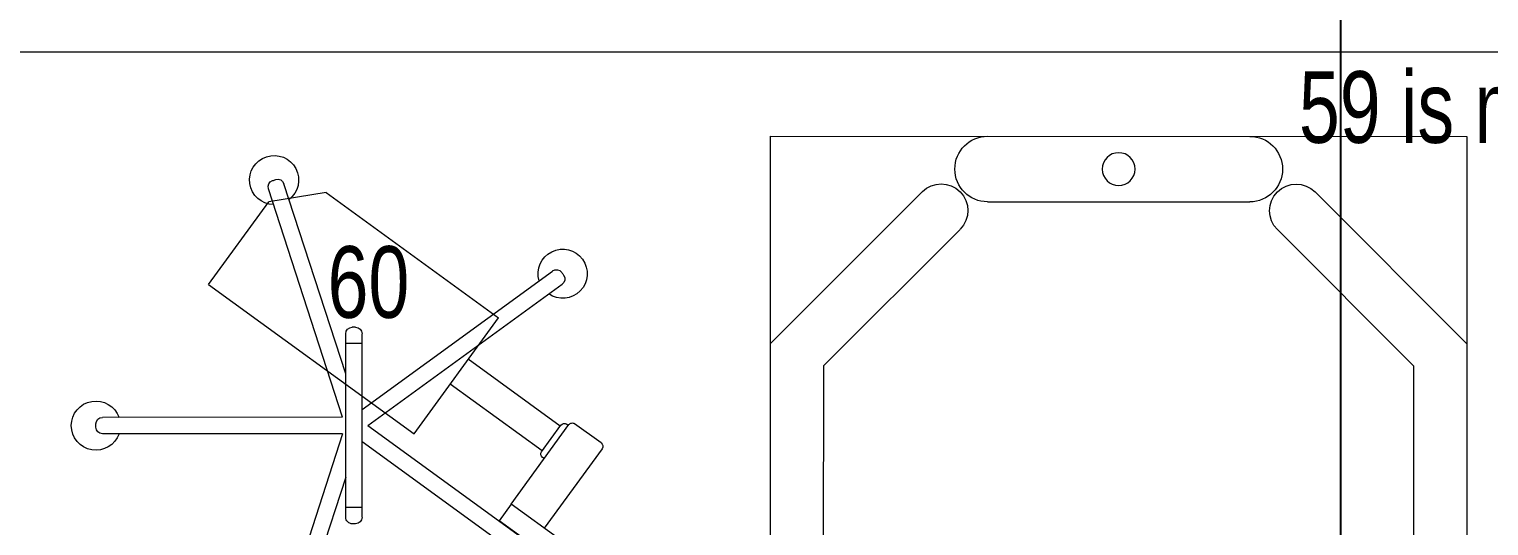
# Model space of a CAD drawing. Header units: metres. Extents: x -18745 to 220762, y -1579758 to -1356048.
# Drawn here: x 128362 to 130144, y -1464631 to -1464025 of the extents above; entities that cross this region are included whole.
import ezdxf

# ---------------------------------------------------------------- set-up
doc = ezdxf.new("R2010")
doc.units = ezdxf.units.M
doc.layers.get('0').update_dxf_attribs({"lineweight": 0})
doc.layers.add('A-100 - Copy$0$axes', color=8, linetype='Continuous')
for name, color, linetype, lineweight in [('A-100 - Copy$0$Medical Equipment and Furniture', 8, 'Continuous', 0), ('A-100 - Copy$0$Medical Equipment and Furniture1', 8, 'Continuous', 5), ('A-100 - Copy$0$Walls', 8, 'Continuous', 0)]:
    doc.layers.add(name, color=color, linetype=linetype, lineweight=lineweight)
doc.styles.add('A-100 - Copy$0$X3G_ENTITY_257CFD', font='swisscl.ttf', dxfattribs={"height": 200})

# ---------------------------------------------------------------- blocks, each defined once
blk = doc.blocks.new('*X134')
for p, q in [((5, 3), (5, 3)), ((5, 3), (5, 3)), ((5, 3), (5, 3)), ((5, 3), (5, 3)), ((5, 3), (5, 3)), ((5, 3), (5, 3)), ((5, 3), (5, 3)), ((5, 3), (5, 3)), ((5, 3), (5, 3)), ((5, 3), (5, 3)), ((5, 3), (5, 3)), ((5, 3), (5, 3)), ((5, 3), (5, 3)), ((5, 3), (5, 3)), ((5, 3), (5, 3)), ((5, 3), (5, 3)), ((5, 3), (5, 3)), ((5, 3), (5, 3)), ((5, 3), (5, 3)), ((5, 3), (5, 3)), ((5, 3), (5, 3)), ((5, 3), (5, 3)), ((5, 3), (5, 3)), ((5, 3), (5, 3)), ((5, 3), (5, 3)), ((5, 3), (5, 3)), ((5, 3), (5, 3)), ((5, 3), (5, 3)), ((5, 3), (5, 3)), ((5, 3), (5, 3)), ((5, 3), (5, 3)), ((5, 3), (5, 3)), ((5, 3), (5, 3)), ((5, 3), (5, 3)), ((5, 3), (5, 3)), ((5, 3), (5, 3)), ((5, 3), (5, 3)), ((5, 3), (5, 3)), ((5, 3), (5, 3)), ((5, 3), (5, 3)), ((5, 3), (5, 3)), ((5, 3), (5, 3)), ((5, 3), (5, 3)), ((5, 3), (5, 3)), ((5, 3), (5, 3)), ((5, 3), (5, 3)), ((5, 3), (5, 3)), ((5, 3), (5, 3)), ((5, 3), (5, 3)), ((5, 3), (5, 3)), ((5, 3), (5, 3)), ((5, 3), (5, 3)), ((5, 3), (5, 3)), ((5, 3), (5, 3)), ((5, 3), (5, 3)), ((5, 3), (5, 3)), ((5, 3), (5, 3)), ((5, 3), (5, 3)), ((5, 3), (5, 3)), ((5, 3), (5, 3)), ((5, 3), (5, 3)), ((5, 3), (5, 3)), ((5, 3), (5, 3)), ((5, 3), (5, 3)), ((5, 3), (5, 3)), ((5, 3), (5, 3)), ((6, 3), (5, 3)), ((5, 3), (5, 3)), ((6, 3), (5, 3)), ((5, 3), (5, 3)), ((6, 3), (5, 3)), ((5, 3), (5, 3)), ((6, 3), (5, 3)), ((5, 3), (5, 3)), ((5, 3), (5, 3)), ((5, 3), (5, 3)), ((5, 3), (5, 3)), ((5, 3), (5, 3)), ((5, 3), (5, 3)), ((5, 3), (5, 3)), ((5, 3), (5, 3)), ((5, 3), (5, 3)), ((5, 3), (5, 3)), ((5, 3), (5, 3)), ((5, 3), (5, 3)), ((5, 3), (5, 3)), ((5, 3), (5, 3)), ((5, 3), (5, 3)), ((5, 3), (5, 3)), ((5, 3), (5, 3)), ((5, 3), (5, 3)), ((5, 3), (5, 3)), ((5, 3), (5, 3)), ((5, 3), (5, 3)), ((5, 3), (5, 3)), ((5, 3), (5, 3)), ((6, 3), (6, 3)), ((6, 3), (6, 3)), ((6, 3), (6, 3)), ((6, 3), (6, 3)), ((6, 3), (6, 3)), ((6, 3), (6, 3)), ((6, 3), (6, 3)), ((6, 3), (6, 3)), ((6, 3), (6, 3)), ((6, 3), (6, 3)), ((6, 3), (6, 3)), ((6, 3), (6, 3)), ((6, 3), (6, 3)), ((6, 3), (6, 3)), ((6, 3), (6, 3)), ((6, 3), (6, 3)), ((6, 3), (6, 3)), ((6, 3), (6, 3)), ((6, 3), (6, 3)), ((6, 3), (6, 3)), ((6, 3), (6, 3)), ((6, 3), (6, 3)), ((6, 3), (6, 3)), ((6, 3), (6, 3)), ((6, 3), (6, 3)), ((6, 3), (6, 3)), ((6, 3), (6, 3)), ((6, 3), (6, 3)), ((6, 3), (6, 3)), ((6, 3), (6, 3)), ((6, 3), (6, 3)), ((6, 3), (6, 3)), ((6, 3), (6, 3)), ((6, 3), (6, 3)), ((6, 3), (6, 3)), ((6, 3), (6, 3)), ((6, 3), (6, 3)), ((6, 3), (6, 3)), ((6, 3), (6, 3)), ((6, 3), (6, 3)), ((6, 3), (6, 3)), ((6, 3), (6, 3)), ((6, 3), (6, 3)), ((6, 3), (6, 3)), ((6, 3), (6, 3)), ((6, 3), (6, 3)), ((6, 3), (6, 3)), ((6, 3), (6, 3)), ((6, 3), (6, 3)), ((6, 3), (6, 3)), ((6, 3), (6, 3)), ((6, 3), (6, 3)), ((6, 3), (6, 3)), ((6, 3), (6, 3)), ((6, 3), (6, 3)), ((6, 3), (6, 3)), ((6, 3), (6, 3)), ((6, 3), (6, 3)), ((6, 3), (6, 3)), ((6, 3), (6, 3)), ((6, 3), (6, 3)), ((6, 3), (6, 3)), ((6, 3), (6, 3)), ((6, 3), (6, 3)), ((6, 3), (6, 3)), ((6, 3), (6, 3)), ((6, 3), (6, 3)), ((6, 3), (6, 3)), ((6, 3), (6, 3)), ((6, 3), (6, 3)), ((6, 3), (6, 3)), ((6, 3), (6, 3)), ((6, 3), (6, 3)), ((6, 3), (6, 3)), ((6, 3), (6, 3)), ((6, 3), (6, 3)), ((6, 3), (6, 3)), ((6, 3), (6, 3)), ((6, 3), (6, 3)), ((6, 3), (6, 3)), ((6, 3), (6, 3)), ((6, 3), (6, 3)), ((6, 3), (6, 3)), ((6, 3), (6, 3)), ((6, 3), (6, 3)), ((6, 3), (6, 3)), ((6, 3), (6, 3)), ((6, 3), (6, 3)), ((6, 3), (6, 3)), ((6, 3), (6, 3)), ((6, 3), (6, 3)), ((6, 3), (6, 3)), ((6, 3), (6, 3)), ((6, 3), (6, 3)), ((6, 3), (6, 3)), ((6, 3), (6, 3)), ((6, 3), (6, 3)), ((6, 3), (6, 3)), ((6, 3), (6, 3)), ((6, 3), (6, 3)), ((6, 3), (6, 3)), ((6, 3), (6, 3)), ((6, 3), (6, 3)), ((6, 3), (6, 3)), ((6, 3), (6, 3)), ((6, 3), (6, 3)), ((6, 3), (6, 3)), ((6, 3), (6, 3)), ((6, 3), (6, 3)), ((6, 3), (6, 3)), ((6, 3), (6, 3)), ((6, 3), (6, 3)), ((6, 3), (6, 3)), ((6, 3), (6, 3)), ((6, 3), (6, 3)), ((6, 3), (6, 3)), ((6, 3), (6, 3)), ((6, 3), (6, 3)), ((6, 3), (6, 3)), ((6, 3), (6, 3)), ((6, 3), (6, 3)), ((6, 3), (6, 3)), ((6, 3), (6, 3)), ((6, 3), (6, 3)), ((6, 3), (6, 3)), ((6, 3), (6, 3)), ((6, 3), (6, 3)), ((6, 3), (6, 3)), ((6, 3), (6, 3)), ((6, 3), (6, 3)), ((6, 3), (6, 3)), ((6, 3), (6, 3)), ((6, 3), (6, 3)), ((6, 3), (6, 3)), ((6, 3), (6, 3)), ((6, 3), (6, 3)), ((6, 3), (6, 3)), ((6, 3), (6, 3)), ((6, 3), (6, 3)), ((6, 3), (6, 3)), ((6, 3), (6, 3)), ((6, 3), (6, 3)), ((6, 3), (6, 3)), ((6, 3), (6, 3)), ((6, 3), (6, 3)), ((6, 3), (6, 3)), ((6, 3), (6, 3)), ((6, 3), (6, 3)), ((6, 3), (6, 3)), ((6, 3), (6, 3)), ((6, 3), (6, 3)), ((6, 3), (6, 3)), ((6, 3), (6, 3)), ((6, 3), (6, 3)), ((6, 3), (6, 3)), ((6, 3), (6, 3)), ((6, 3), (6, 3)), ((6, 3), (6, 3)), ((6, 3), (6, 3)), ((6, 3), (6, 3)), ((6, 3), (6, 3)), ((6, 3), (6, 3)), ((6, 3), (6, 3)), ((6, 3), (6, 3)), ((6, 3), (6, 3)), ((6, 3), (6, 3)), ((6, 3), (6, 3)), ((6, 3), (6, 3)), ((6, 3), (6, 3)), ((6, 3), (6, 3)), ((6, 3), (6, 3)), ((6, 3), (6, 3)), ((6, 3), (6, 3)), ((6, 3), (6, 3)), ((6, 3), (6, 3)), ((6, 3), (6, 3)), ((6, 3), (6, 3)), ((6, 3), (6, 3)), ((6, 3), (6, 3)), ((6, 3), (6, 3)), ((6, 3), (6, 3)), ((6, 3), (6, 3)), ((6, 3), (6, 3)), ((6, 3), (6, 3)), ((6, 3), (6, 3)), ((6, 3), (6, 3)), ((6, 3), (6, 3)), ((6, 3), (6, 3)), ((6, 3), (6, 3)), ((6, 3), (6, 3)), ((6, 3), (6, 3)), ((6, 3), (6, 3)), ((6, 3), (6, 3)), ((6, 3), (6, 3)), ((6, 3), (6, 3)), ((6, 3), (6, 3)), ((6, 3), (6, 3)), ((6, 3), (6, 3)), ((6, 3), (6, 3)), ((6, 3), (6, 3)), ((6, 3), (6, 3)), ((6, 3), (6, 3)), ((6, 3), (6, 3)), ((6, 3), (6, 3)), ((6, 3), (5, 3)), ((6, 3), (5, 3)), ((6, 3), (5, 3)), ((6, 3), (5, 3)), ((6, 3), (5, 3)), ((6, 3), (6, 3)), ((6, 3), (6, 3)), ((6, 3), (6, 3)), ((6, 3), (6, 3)), ((6, 3), (6, 3)), ((6, 3), (6, 3)), ((6, 3), (6, 3)), ((6, 3), (6, 3)), ((6, 3), (6, 3)), ((6, 3), (6, 3)), ((6, 3), (6, 3)), ((6, 3), (6, 3)), ((6, 3), (6, 3)), ((6, 3), (6, 3)), ((6, 3), (6, 3)), ((6, 3), (6, 3)), ((6, 3), (6, 3)), ((6, 3), (6, 3)), ((6, 3), (6, 3)), ((6, 3), (6, 3)), ((6, 3), (6, 3)), ((6, 3), (6, 3)), ((6, 3), (6, 3)), ((6, 3), (6, 3)), ((6, 3), (6, 3)), ((6, 3), (6, 3)), ((6, 3), (6, 3)), ((6, 3), (6, 3)), ((6, 3), (6, 3)), ((6, 3), (6, 3)), ((6, 3), (6, 3)), ((6, 3), (6, 3)), ((6, 3), (6, 3)), ((6, 3), (6, 3)), ((6, 3), (6, 3)), ((6, 3), (6, 3)), ((6, 3), (6, 3)), ((6, 3), (6, 3)), ((6, 3), (6, 3)), ((6, 3), (6, 3)), ((6, 3), (6, 3)), ((6, 3), (6, 3)), ((6, 3), (6, 3)), ((6, 3), (6, 3)), ((6, 3), (6, 3)), ((6, 3), (6, 3)), ((6, 3), (6, 3)), ((6, 3), (6, 3)), ((6, 3), (6, 3)), ((6, 3), (6, 3)), ((6, 3), (6, 3)), ((6, 3), (6, 3)), ((6, 3), (6, 3)), ((6, 3), (6, 3)), ((6, 3), (6, 3)), ((6, 3), (6, 3)), ((6, 3), (6, 3)), ((6, 3), (6, 3)), ((6, 3), (6, 3)), ((6, 3), (6, 3)), ((6, 3), (6, 3)), ((6, 3), (6, 3)), ((6, 3), (6, 3)), ((6, 3), (6, 3)), ((6, 3), (6, 3)), ((6, 3), (6, 3)), ((6, 3), (6, 3)), ((6, 3), (6, 3)), ((6, 3), (6, 3)), ((6, 3), (6, 3)), ((6, 3), (6, 3)), ((6, 3), (6, 3)), ((6, 3), (6, 3)), ((6, 3), (6, 3)), ((6, 3), (6, 3)), ((6, 3), (6, 3)), ((6, 3), (6, 3)), ((6, 3), (6, 3)), ((6, 3), (6, 3)), ((6, 3), (6, 3)), ((6, 3), (6, 3)), ((6, 3), (6, 3)), ((6, 3), (6, 3)), ((6, 3), (6, 3)), ((6, 3), (6, 3)), ((6, 3), (6, 3)), ((6, 3), (6, 3)), ((6, 3), (6, 3)), ((6, 3), (6, 3)), ((6, 3), (6, 3)), ((6, 3), (6, 3)), ((6, 3), (6, 3)), ((6, 3), (6, 3)), ((6, 3), (6, 3)), ((6, 3), (6, 3)), ((6, 3), (6, 3)), ((6, 3), (6, 3)), ((6, 3), (6, 3)), ((6, 3), (6, 3)), ((6, 3), (6, 3)), ((6, 3), (6, 3)), ((6, 3), (6, 3)), ((6, 3), (6, 3)), ((6, 3), (6, 3)), ((6, 3), (6, 3)), ((6, 3), (6, 3)), ((6, 3), (6, 3)), ((6, 3), (6, 3)), ((6, 3), (6, 3)), ((6, 3), (6, 3)), ((6, 3), (6, 3)), ((6, 3), (6, 3)), ((6, 3), (6, 3)), ((6, 3), (6, 3)), ((6, 3), (6, 3)), ((6, 3), (6, 3)), ((6, 3), (6, 3)), ((6, 3), (6, 3)), ((6, 3), (6, 3)), ((6, 3), (6, 3)), ((6, 3), (6, 3)), ((6, 3), (6, 3)), ((6, 3), (6, 3)), ((6, 3), (6, 3)), ((6, 3), (6, 3)), ((6, 3), (6, 3)), ((6, 3), (6, 3)), ((6, 3), (6, 3)), ((6, 3), (6, 3)), ((6, 3), (6, 3)), ((6, 3), (6, 3)), ((6, 3), (6, 3)), ((6, 3), (6, 3)), ((6, 3), (6, 3)), ((6, 3), (6, 3)), ((6, 3), (6, 3)), ((6, 3), (6, 3)), ((6, 3), (6, 3)), ((6, 3), (6, 3)), ((6, 3), (6, 3)), ((6, 3), (6, 3)), ((6, 3), (6, 3)), ((6, 3), (6, 3)), ((6, 3), (6, 3)), ((6, 3), (6, 3)), ((6, 3), (6, 3)), ((6, 3), (6, 3)), ((6, 3), (6, 3)), ((6, 3), (6, 3)), ((6, 3), (6, 3)), ((6, 3), (6, 3)), ((6, 3), (6, 3)), ((6, 3), (6, 3)), ((6, 3), (6, 3)), ((6, 3), (6, 3)), ((6, 3), (6, 3)), ((6, 3), (6, 3)), ((6, 3), (6, 3)), ((6, 3), (6, 3)), ((6, 3), (6, 3)), ((6, 3), (6, 3)), ((6, 3), (6, 3)), ((6, 3), (6, 3)), ((6, 3), (6, 3)), ((6, 3), (6, 3)), ((6, 3), (6, 3)), ((6, 3), (6, 3)), ((6, 3), (6, 3)), ((6, 3), (6, 3)), ((6, 3), (6, 3)), ((6, 3), (6, 3)), ((6, 3), (6, 3)), ((6, 3), (6, 3)), ((6, 3), (6, 3)), ((6, 3), (6, 3)), ((6, 3), (6, 3)), ((6, 3), (6, 3)), ((6, 3), (6, 3)), ((6, 3), (6, 3)), ((6, 3), (6, 3)), ((6, 3), (6, 3)), ((6, 3), (6, 3)), ((6, 3), (6, 3)), ((6, 3), (6, 3)), ((6, 3), (6, 3)), ((6, 3), (6, 3)), ((6, 3), (6, 3)), ((6, 3), (6, 3)), ((6, 3), (6, 3)), ((6, 3), (6, 3)), ((6, 3), (6, 3)), ((6, 3), (6, 3)), ((6, 3), (6, 3)), ((6, 3), (6, 3)), ((6, 3), (6, 3)), ((6, 3), (6, 3)), ((6, 3), (6, 3)), ((6, 3), (6, 3)), ((6, 3), (6, 3)), ((6, 3), (6, 3)), ((6, 3), (6, 3)), ((6, 3), (6, 3)), ((6, 3), (6, 3)), ((6, 3), (6, 3)), ((6, 3), (6, 3)), ((6, 3), (6, 3)), ((6, 3), (6, 3)), ((6, 3), (6, 3)), ((6, 3), (6, 3)), ((6, 3), (6, 3)), ((6, 3), (6, 3)), ((6, 3), (6, 3)), ((6, 3), (6, 3)), ((6, 3), (6, 3)), ((6, 3), (6, 3)), ((6, 3), (6, 3)), ((6, 3), (6, 3)), ((6, 3), (6, 3)), ((6, 3), (6, 3)), ((6, 3), (6, 3)), ((6, 3), (6, 3)), ((6, 3), (6, 3)), ((6, 3), (6, 3)), ((6, 3), (6, 3)), ((6, 3), (6, 3)), ((6, 3), (6, 3)), ((6, 3), (6, 3)), ((6, 3), (6, 3)), ((6, 3), (6, 3)), ((6, 3), (6, 3)), ((6, 3), (6, 3)), ((6, 3), (6, 3)), ((6, 3), (6, 3)), ((6, 3), (6, 3)), ((6, 3), (6, 3)), ((6, 3), (6, 3)), ((6, 3), (6, 3)), ((6, 3), (6, 3)), ((6, 3), (6, 3)), ((6, 3), (6, 3)), ((6, 3), (6, 3)), ((6, 3), (6, 3)), ((6, 3), (6, 3)), ((6, 3), (6, 3)), ((6, 3), (6, 3)), ((6, 3), (6, 3)), ((6, 3), (6, 3)), ((6, 3), (6, 3)), ((6, 3), (6, 3)), ((6, 3), (6, 3)), ((6, 3), (6, 3)), ((6, 3), (6, 3)), ((6, 3), (6, 3)), ((6, 3), (6, 3)), ((6, 3), (6, 3)), ((6, 3), (6, 3)), ((6, 3), (6, 3)), ((6, 3), (6, 3)), ((6, 3), (6, 3)), ((6, 3), (6, 3)), ((6, 3), (6, 3)), ((6, 3), (6, 3)), ((6, 3), (6, 3)), ((6, 3), (6, 3)), ((6, 3), (6, 3)), ((6, 3), (6, 3)), ((6, 3), (6, 3)), ((6, 3), (6, 3)), ((6, 3), (6, 3)), ((6, 3), (6, 3)), ((6, 3), (6, 3)), ((6, 3), (6, 3)), ((6, 3), (6, 3)), ((6, 3), (6, 3)), ((6, 3), (6, 3)), ((6, 3), (6, 3)), ((6, 3), (6, 3)), ((6, 3), (6, 3)), ((6, 3), (6, 3)), ((6, 3), (6, 3)), ((6, 3), (6, 3)), ((6, 3), (6, 3)), ((6, 3), (6, 3)), ((6, 3), (6, 3)), ((6, 3), (6, 3)), ((6, 3), (6, 3)), ((6, 3), (6, 3)), ((6, 3), (6, 3)), ((6, 3), (6, 3)), ((6, 3), (6, 3)), ((6, 3), (6, 3)), ((6, 3), (6, 3)), ((6, 3), (6, 3)), ((6, 3), (6, 3)), ((6, 3), (6, 3)), ((6, 3), (6, 3)), ((6, 3), (6, 3)), ((6, 3), (6, 3)), ((6, 3), (6, 3)), ((6, 3), (6, 3)), ((6, 3), (6, 3)), ((6, 3), (6, 3)), ((6, 3), (6, 3)), ((6, 3), (6, 3)), ((6, 3), (6, 3)), ((6, 3), (6, 3)), ((6, 3), (6, 3)), ((6, 3), (6, 3)), ((6, 3), (6, 3)), ((6, 3), (6, 3)), ((6, 3), (6, 3)), ((6, 3), (6, 3)), ((6, 3), (6, 3)), ((6, 3), (6, 3)), ((6, 3), (6, 3)), ((6, 3), (6, 3)), ((6, 3), (6, 3))]:
    blk.add_line(p, q)
blk = doc.blocks.new('*X135')
for p, q in [((13, 1), (13, 1)), ((13, 1), (13, 1)), ((13, 1), (13, 1)), ((13, 1), (13, 1)), ((13, 1), (13, 1)), ((13, 1), (13, 1)), ((13, 1), (13, 1)), ((13, 1), (13, 1)), ((13, 1), (13, 1)), ((13, 1), (13, 1)), ((13, 1), (13, 1)), ((13, 1), (13, 1)), ((13, 1), (13, 1)), ((13, 1), (13, 1)), ((13, 1), (13, 1)), ((13, 1), (14, 1)), ((13, 1), (14, 1)), ((13, 1), (14, 1)), ((13, 1), (13, 1)), ((13, 1), (13, 1)), ((13, 1), (13, 1)), ((13, 1), (13, 1)), ((13, 1), (13, 1)), ((13, 1), (13, 1)), ((13, 1), (13, 1)), ((13, 1), (13, 1)), ((13, 1), (13, 1)), ((13, 1), (13, 1)), ((13, 1), (13, 1)), ((13, 1), (13, 1)), ((13, 1), (13, 1)), ((13, 1), (13, 1)), ((13, 1), (13, 1)), ((13, 1), (13, 1)), ((13, 1), (13, 1)), ((13, 1), (13, 1)), ((13, 1), (13, 1)), ((13, 1), (13, 1)), ((13, 1), (13, 1)), ((13, 1), (13, 1)), ((13, 1), (13, 1)), ((13, 1), (13, 1)), ((13, 1), (13, 1)), ((13, 1), (13, 1)), ((13, 1), (13, 1)), ((13, 1), (13, 1)), ((13, 1), (13, 1)), ((13, 1), (13, 1)), ((13, 1), (13, 1)), ((13, 1), (13, 1)), ((13, 1), (13, 1)), ((13, 1), (13, 1)), ((13, 1), (13, 1)), ((13, 1), (13, 1)), ((13, 1), (13, 1)), ((13, 1), (13, 1)), ((13, 1), (13, 1)), ((13, 1), (13, 1)), ((13, 1), (13, 1)), ((13, 1), (13, 1)), ((13, 1), (13, 1)), ((13, 1), (13, 1)), ((13, 1), (13, 1)), ((13, 1), (13, 1)), ((13, 1), (13, 1)), ((13, 1), (13, 1)), ((13, 1), (13, 1)), ((13, 1), (13, 1)), ((13, 1), (13, 1)), ((13, 1), (13, 1)), ((13, 1), (13, 1)), ((13, 1), (13, 1)), ((13, 1), (13, 1)), ((13, 1), (13, 1)), ((13, 1), (13, 1)), ((13, 1), (13, 1)), ((13, 1), (13, 1)), ((13, 1), (13, 1)), ((13, 1), (13, 1)), ((13, 1), (13, 1)), ((13, 1), (13, 1)), ((13, 1), (13, 1)), ((13, 1), (13, 1)), ((13, 1), (13, 1)), ((13, 1), (13, 1)), ((13, 1), (13, 1)), ((13, 1), (13, 1)), ((13, 1), (13, 1)), ((13, 1), (13, 1)), ((13, 1), (13, 1)), ((13, 1), (13, 1)), ((13, 1), (13, 1)), ((13, 1), (13, 1)), ((13, 1), (13, 1)), ((13, 1), (13, 1)), ((13, 1), (13, 1)), ((13, 1), (13, 1)), ((13, 1), (13, 1)), ((13, 1), (13, 1)), ((13, 1), (13, 1)), ((13, 1), (13, 1)), ((13, 1), (13, 1)), ((13, 1), (13, 1)), ((13, 1), (13, 1)), ((13, 1), (13, 1)), ((13, 1), (13, 1)), ((13, 1), (13, 1)), ((13, 1), (13, 1)), ((13, 1), (13, 1)), ((13, 1), (13, 1)), ((13, 1), (13, 1)), ((13, 1), (13, 1)), ((13, 1), (13, 1)), ((13, 1), (13, 1)), ((13, 1), (13, 1)), ((13, 1), (13, 1)), ((13, 1), (13, 1)), ((13, 1), (13, 1)), ((13, 1), (13, 1)), ((13, 1), (13, 1)), ((13, 1), (13, 1)), ((13, 1), (13, 1)), ((13, 1), (13, 1)), ((13, 1), (14, 1)), ((13, 0), (13, 0)), ((13, 0), (13, 0)), ((13, 0), (13, 0)), ((13, 0), (13, 0)), ((13, 0), (13, 0)), ((13, 0), (13, 0)), ((13, 0), (13, 0)), ((13, 0), (13, 0)), ((13, 0), (13, 0)), ((13, 0), (13, 0)), ((13, 0), (13, 0)), ((13, 0), (13, 0)), ((13, 0), (13, 0)), ((13, 0), (13, 0)), ((13, 0), (13, 0)), ((13, 0), (13, 0)), ((13, 0), (13, 0)), ((13, 0), (13, 0)), ((13, 0), (13, 0)), ((13, 0), (13, 0)), ((13, 0), (13, 0)), ((13, 0), (13, 0)), ((13, 0), (13, 0)), ((13, 0), (13, 0)), ((13, 0), (13, 0)), ((13, 0), (13, 0)), ((13, 0), (13, 0)), ((13, 0), (13, 0)), ((13, 0), (13, 0)), ((13, 0), (13, 0)), ((13, 0), (13, 0)), ((13, 0), (13, 0)), ((13, 0), (13, 0)), ((13, 0), (13, 0)), ((13, 0), (13, 0)), ((13, 0), (13, 0)), ((13, 0), (13, 0)), ((13, 0), (13, 0)), ((13, 0), (13, 0)), ((13, 0), (13, 0)), ((13, 0), (13, 0)), ((13, 0), (13, 0)), ((13, 0), (13, 0)), ((13, 0), (13, 0)), ((13, 0), (13, 0)), ((13, 0), (13, 0)), ((13, 0), (13, 0)), ((13, 0), (13, 0)), ((13, 0), (14, 0)), ((13, 0), (14, 0)), ((13, 0), (13, 0)), ((13, 0), (14, 0)), ((14, 1), (14, 1)), ((14, 1), (14, 1)), ((14, 1), (14, 1)), ((14, 1), (14, 1)), ((14, 1), (14, 1)), ((14, 1), (14, 1)), ((14, 1), (14, 1)), ((14, 1), (14, 1)), ((14, 1), (14, 1)), ((14, 1), (14, 1)), ((14, 1), (14, 1)), ((14, 1), (14, 1)), ((14, 1), (14, 1)), ((14, 1), (14, 1)), ((14, 1), (14, 1)), ((14, 1), (14, 1)), ((14, 1), (14, 1)), ((14, 1), (14, 1)), ((14, 1), (14, 1)), ((14, 1), (14, 1)), ((14, 1), (14, 1)), ((14, 1), (14, 1)), ((14, 1), (14, 1)), ((14, 1), (14, 1)), ((14, 1), (14, 1)), ((14, 1), (14, 1)), ((14, 1), (14, 1)), ((14, 1), (14, 1)), ((14, 1), (14, 1)), ((14, 1), (14, 1)), ((14, 1), (14, 1)), ((14, 1), (14, 1)), ((14, 1), (14, 1)), ((14, 1), (14, 1)), ((14, 1), (14, 1)), ((14, 1), (14, 1)), ((14, 1), (14, 1)), ((14, 1), (14, 1)), ((14, 1), (14, 1)), ((14, 1), (14, 1)), ((14, 1), (14, 1)), ((14, 1), (14, 1)), ((14, 1), (14, 1)), ((14, 1), (14, 1)), ((14, 1), (14, 1)), ((14, 1), (14, 1)), ((14, 1), (14, 1)), ((14, 1), (14, 1)), ((14, 1), (14, 1)), ((14, 1), (14, 1)), ((14, 1), (14, 1)), ((14, 1), (14, 1)), ((14, 1), (14, 1)), ((14, 1), (14, 1)), ((14, 1), (14, 1)), ((14, 1), (14, 1)), ((14, 1), (14, 1)), ((14, 1), (14, 1)), ((14, 1), (14, 1)), ((14, 1), (14, 1)), ((14, 1), (14, 1)), ((14, 1), (14, 1)), ((14, 1), (14, 1)), ((14, 1), (14, 1)), ((14, 1), (14, 1)), ((14, 1), (14, 1)), ((14, 1), (14, 1)), ((14, 1), (14, 1)), ((14, 1), (14, 1)), ((14, 1), (14, 1)), ((14, 1), (14, 1)), ((14, 1), (14, 1)), ((14, 1), (14, 1)), ((14, 1), (14, 1)), ((14, 1), (14, 1)), ((14, 1), (14, 1)), ((14, 1), (14, 1)), ((14, 1), (14, 1)), ((14, 1), (14, 1)), ((14, 1), (14, 1)), ((14, 1), (14, 1)), ((14, 1), (14, 1)), ((14, 1), (14, 1)), ((14, 1), (14, 1)), ((14, 1), (14, 1)), ((14, 1), (14, 1)), ((14, 1), (14, 1)), ((14, 1), (14, 1)), ((14, 1), (14, 1)), ((14, 1), (14, 1)), ((14, 1), (14, 1)), ((14, 1), (14, 1)), ((14, 1), (14, 1)), ((14, 1), (14, 1)), ((14, 0), (14, 0)), ((14, 0), (14, 0)), ((14, 0), (14, 0)), ((14, 0), (14, 0)), ((14, 0), (14, 0)), ((14, 0), (14, 0)), ((14, 0), (14, 0)), ((14, 0), (14, 0)), ((14, 0), (14, 0)), ((14, 0), (14, 0)), ((14, 0), (14, 0)), ((14, 0), (14, 0)), ((14, 0), (14, 0)), ((14, 0), (14, 0)), ((14, 0), (14, 0)), ((14, 0), (14, 0)), ((14, 0), (14, 0)), ((14, 0), (14, 0)), ((14, 0), (14, 0)), ((14, 0), (14, 0)), ((14, 0), (14, 0)), ((14, 0), (14, 0)), ((14, 0), (14, 0)), ((14, 0), (14, 0)), ((14, 0), (14, 0)), ((14, 0), (14, 0)), ((14, 0), (14, 0)), ((14, 0), (14, 0)), ((14, 0), (14, 0)), ((14, 0), (14, 0)), ((14, 0), (14, 0)), ((14, 0), (14, 0)), ((14, 0), (14, 0)), ((14, 0), (14, 0)), ((14, 0), (14, 0)), ((14, 0), (14, 0)), ((14, 0), (14, 0)), ((14, 0), (14, 0)), ((14, 0), (14, 0)), ((14, 0), (14, 0)), ((14, 0), (14, 0)), ((14, 0), (14, 0)), ((14, 0), (14, 0)), ((14, 0), (14, 0)), ((14, 0), (14, 0)), ((14, 0), (14, 0)), ((14, 0), (14, 0)), ((14, 0), (14, 0)), ((13, 0), (13, 0)), ((13, 0), (14, 0)), ((13, 0), (13, 0)), ((13, 0), (14, 0)), ((13, 0), (13, 0)), ((13, 0), (14, 0)), ((13, 0), (13, 0)), ((13, 0), (13, 0)), ((13, 0), (13, 0)), ((13, 0), (13, 0)), ((13, 0), (14, 0)), ((13, 0), (13, 0)), ((13, 0), (14, 0)), ((13, 0), (13, 0)), ((13, 0), (14, 0)), ((13, 0), (13, 0)), ((13, 0), (14, 0)), ((13, 0), (13, 0)), ((13, 0), (14, 0)), ((13, 0), (13, 0)), ((13, 0), (14, 0)), ((13, 0), (13, 0)), ((13, 0), (14, 0)), ((13, 0), (13, 0)), ((13, 0), (13, 0)), ((13, 0), (13, 0)), ((13, 0), (14, 0)), ((13, 0), (13, 0)), ((13, 0), (14, 0)), ((13, 0), (13, 0)), ((13, 0), (14, 0)), ((13, 0), (13, 0)), ((13, 0), (14, 0)), ((13, 0), (13, 0)), ((13, 0), (13, 0)), ((13, 0), (13, 0)), ((13, 0), (13, 0)), ((13, 0), (13, 0)), ((13, 0), (13, 0)), ((13, 0), (13, 0)), ((13, 0), (13, 0)), ((13, 0), (13, 0)), ((13, 0), (13, 0)), ((13, 0), (13, 0)), ((13, 0), (13, 0)), ((13, 0), (13, 0)), ((13, 0), (13, 0)), ((13, 0), (13, 0)), ((13, 0), (13, 0)), ((13, 0), (13, 0)), ((13, 0), (13, 0)), ((13, 0), (13, 0)), ((13, 0), (13, 0)), ((13, 0), (13, 0)), ((13, 0), (13, 0)), ((13, 0), (13, 0)), ((13, 0), (13, 0)), ((13, 0), (13, 0)), ((13, 0), (13, 0)), ((13, 0), (13, 0)), ((13, 0), (13, 0)), ((13, 0), (13, 0)), ((13, 0), (13, 0)), ((13, 0), (13, 0)), ((13, -1), (13, -1)), ((13, -1), (13, -1)), ((13, -1), (13, -1)), ((13, -1), (13, -1)), ((13, -1), (13, -1)), ((13, -1), (14, -1)), ((13, -1), (13, -1)), ((14, 0), (14, 0)), ((14, 0), (14, 0)), ((14, 0), (14, 0)), ((14, 0), (14, 0)), ((14, 0), (14, 0)), ((14, 0), (14, 0)), ((14, 0), (14, 0)), ((14, 0), (14, 0)), ((14, 0), (14, 0)), ((14, 0), (14, 0)), ((14, 0), (14, 0)), ((14, 0), (14, 0)), ((14, 0), (14, 0)), ((14, 0), (14, 0)), ((14, 0), (14, 0)), ((13, 0), (14, 0)), ((14, 0), (14, 0)), ((14, 0), (14, 0)), ((14, 0), (14, 0)), ((14, 0), (14, 0)), ((14, 0), (14, 0)), ((14, 0), (14, 0)), ((14, 0), (14, 0)), ((14, 0), (14, 0)), ((14, 0), (14, 0)), ((14, 0), (14, 0)), ((14, 0), (14, 0)), ((14, 0), (14, 0)), ((14, 0), (14, 0)), ((14, 0), (14, 0)), ((14, 0), (14, 0)), ((14, 0), (14, 0)), ((14, 0), (14, 0)), ((14, 0), (14, 0)), ((14, 0), (14, 0)), ((14, 0), (14, 0)), ((14, 0), (14, 0)), ((14, 0), (14, 0)), ((14, 0), (14, 0)), ((14, 0), (14, 0)), ((14, 0), (14, 0)), ((14, 0), (14, 0)), ((14, 0), (14, 0)), ((14, 0), (14, 0)), ((14, 0), (14, 0)), ((14, 0), (14, 0)), ((14, 0), (14, 0)), ((14, 0), (14, 0)), ((14, 0), (14, 0)), ((14, 0), (14, 0)), ((14, -1), (14, -1)), ((14, -1), (14, -1)), ((14, -1), (14, -1)), ((14, -1), (14, -1)), ((14, -1), (14, -1))]:
    blk.add_line(p, q)
blk = doc.blocks.new('A-100 - Copy$0$HF16786E-P')
at = {"layer": 'A-100 - Copy$0$Medical Equipment and Furniture1'}
for p, q in [((0, 0.425), (-2.14, 0.425)), ((-0.2531, 0.425), (-0.0678, 0.2397)), ((0, -0.425), (0, 0.425)), ((-0.28, 0.36), (-1.86, 0.36)), ((-0.28, 0.36), (-0.1137, 0.1937)), ((-0.08, -0.16), (-0.08, 0.16)), ((-0.1136, -0.1936), (-0.28, -0.36)), ((-0.0676, -0.2396), (-0.2531, -0.425)), ((-1.86, -0.36), (-0.28, -0.36)), ((-2.14, -0.425), (0, -0.425))]:
    blk.add_line(p, q, dxfattribs=at)
for points in [[(0, 0.425), (0, 0.425), (0, 0.425), (0, 0.425), (0, 0.425), (0, 0.425), (0, 0.425), (0, 0.425), (0, 0.425), (0, 0.425), (0, 0.425), (0, 0.425), (0, 0.425), (0, 0.425), (0, 0.425), (0, 0.425), (0, 0.425), (0, 0.425), (0, 0.425), (0, 0.425), (0, 0.425), (0, 0.425), (0, 0.425), (0, 0.425), (0, 0.425), (0, 0.425), (0, 0.425), (0, 0.425), (0, 0.425), (0, 0.425), (0, 0.425), (0, 0.425), (0, 0.425), (0, 0.425), (0, 0.425), (0, 0.425), (0, 0.425), (0, 0.425), (0, 0.425), (0, 0.425), (0, 0.425), (0, 0.425), (0, 0.425), (0, 0.425), (0, 0.425), (0, 0.425), (0, 0.425), (0, 0.425), (0, 0.425), (0, 0.425), (0, 0.425), (0, 0.425), (0, 0.425), (0, 0.425), (0, 0.425), (0, 0.425), (0, 0.425), (0, 0.425), (0, 0.425), (0, 0.425), (0, 0.425), (0, 0.425), (0, 0.425), (0, 0.425), (0, 0.425), (0, 0.425), (0, 0.425), (0, 0.425), (0, 0.425), (0, 0.425), (0, 0.425), (0, 0.425), (0, 0.425), (0, 0.425), (0, 0.425), (0, 0.425), (0, 0.425), (0, 0.425), (0, 0.425), (0, 0.425), (0, 0.425), (0, 0.425), (0, 0.425), (0, 0.425), (0, 0.425), (0, 0.425), (0, 0.425), (0, 0.425), (0, 0.425), (0, 0.425), (0, 0.425), (0, 0.425), (0, 0.425), (0, 0.425), (0, 0.425), (0, 0.425), (0, 0.425), (0, 0.425), (0, 0.425), (0, 0.425), (0, 0.425), (0, 0.425), (0, 0.425), (0, 0.425), (0, 0.425), (0, 0.425), (0, 0.425), (0, 0.425), (0, 0.425), (0, 0.425), (0, 0.425), (0, 0.425), (0, 0.425), (0, 0.425), (0, 0.425), (0, 0.425), (0, 0.425), (0, 0.425), (0, 0.425), (0, 0.425), (0, 0.425), (0, 0.425), (0, 0.425), (0, 0.425), (0, 0.425), (0, 0.425), (0, 0.425), (0, 0.425), (0, 0.425), (0, 0.425), (0, 0.425), (0, 0.425), (0, 0.425), (0, 0.425), (0, 0.425), (0, 0.425), (0, 0.425), (0, 0.425), (0, 0.425), (0, 0.425), (0, 0.425), (0, 0.425), (0, 0.425), (0, 0.425), (0, 0.425), (0, 0.425), (0, 0.425), (0, 0.425), (0, 0.425), (0, 0.425), (0, 0.425), (0, 0.425), (0, 0.425), (0, 0.425), (0, 0.425), (0, 0.425), (0, 0.425), (0, 0.425), (0, 0.425), (0, 0.425), (0, 0.425), (0, 0.425), (0, 0.425), (0, 0.425), (0, 0.425), (0, 0.425), (0, 0.425), (0, 0.425), (0, 0.425), (0, 0.425), (0, 0.425), (0, 0.425), (0, 0.425), (0, 0.425), (0, 0.425), (0, 0.425), (0, 0.425), (0, 0.425), (0, 0.425), (0, 0.425), (0, 0.425), (0, 0.425), (0, 0.425), (0, 0.425), (0, 0.425), (0, 0.425), (0, 0.425), (0, 0.425), (0, 0.425), (0, 0.425), (0, 0.425), (0, 0.425), (0, 0.425), (0, 0.425), (0, 0.425), (0, 0.425), (0, 0.425), (0, 0.425), (0, 0.425), (0, 0.425), (0, 0.425), (0, 0.425), (0, 0.425), (0, 0.425), (0, 0.425), (0, 0.425), (0, 0.425), (0, 0.425), (0, 0.425), (0, 0.425), (0, 0.425), (0, 0.425), (0, 0.425), (0, 0.425), (0, 0.425), (0, 0.425), (0, 0.425), (0, 0.425), (0, 0.425)], [(0, 0.425), (0, 0.425), (0, 0.425), (0, 0.425), (0, 0.425), (0, 0.425), (0, 0.425), (0, 0.425), (0, 0.425), (0, 0.425), (0, 0.425), (0, 0.425), (0, 0.425), (0, 0.425), (0, 0.425), (0, 0.425), (0, 0.425), (0, 0.425), (0, 0.425), (0, 0.425), (0, 0.425), (0, 0.425), (0, 0.425), (0, 0.425), (0, 0.425), (0, 0.425), (0, 0.425), (0, 0.425), (0, 0.425), (0, 0.425), (0, 0.425), (0, 0.425), (0, 0.425), (0, 0.425), (0, 0.425), (0, 0.425), (0, 0.425), (0, 0.425), (0, 0.425), (0, 0.425), (0, 0.425), (0, 0.425), (0, 0.425), (0, 0.425), (0, 0.425), (0, 0.425), (0, 0.425), (0, 0.425), (0, 0.425), (0, 0.425), (0, 0.425), (0, 0.425), (0, 0.425), (0, 0.425), (0, 0.425), (0, 0.425), (0, 0.425), (0, 0.425), (0, 0.425), (0, 0.425), (0, 0.425), (0, 0.425), (0, 0.425), (0, 0.425), (0, 0.425), (0, 0.425), (0, 0.425), (0, 0.425), (0, 0.425), (0, 0.425), (0, 0.425), (0, 0.425), (0, 0.425), (0, 0.425), (0, 0.425), (0, 0.425), (0, 0.425), (0, 0.425), (0, 0.425), (0, 0.425), (0, 0.425), (0, 0.425), (0, 0.425), (0, 0.425), (0, 0.425), (0, 0.425), (0, 0.425), (0, 0.425), (0, 0.425), (0, 0.425), (0, 0.425), (0, 0.425), (0, 0.425), (0, 0.425), (0, 0.425), (0, 0.425), (0, 0.425), (0, 0.425), (0, 0.425), (0, 0.425), (0, 0.425), (0, 0.425), (0, 0.425), (0, 0.425), (0, 0.425), (0, 0.425), (0, 0.425), (0, 0.425), (0, 0.425), (0, 0.425), (0, 0.425), (0, 0.425), (0, 0.425), (0, 0.425), (0, 0.425), (0, 0.425), (0, 0.425), (0, 0.425), (0, 0.425), (0, 0.425), (0, 0.425), (0, 0.425), (0, 0.425), (0, 0.425), (0, 0.425), (0, 0.425), (0, 0.425), (0, 0.425), (0, 0.425), (0, 0.425), (0, 0.425), (0, 0.425), (0, 0.425), (0, 0.425), (0, 0.425), (0, 0.425), (0, 0.425), (0, 0.425), (0, 0.425), (0, 0.425), (0, 0.425), (0, 0.425), (0, 0.425), (0, 0.425), (0, 0.425), (0, 0.425), (0, 0.425), (0, 0.425), (0, 0.425), (0, 0.425), (0, 0.425), (0, 0.425), (0, 0.425), (0, 0.425), (0, 0.425), (0, 0.425), (0, 0.425), (0, 0.425), (0, 0.425), (0, 0.425), (0, 0.425), (0, 0.425), (0, 0.425), (0, 0.425), (0, 0.425), (0, 0.425), (0, 0.425), (0, 0.425), (0, 0.425), (0, 0.425), (0, 0.425), (0, 0.425), (0, 0.425), (0, 0.425), (0, 0.425), (0, 0.425), (0, 0.425), (0, 0.425), (0, 0.425), (0, 0.425), (0, 0.425), (0, 0.425), (0, 0.425), (0, 0.425), (0, 0.425), (0, 0.425), (0, 0.425), (0, 0.425), (0, 0.425), (0, 0.425), (0, 0.425), (0, 0.425), (0, 0.425), (0, 0.425), (0, 0.425), (0, 0.425), (0, 0.425), (0, 0.425), (0, 0.425), (0, 0.425), (0, 0.425), (0, 0.425), (0, 0.425), (0, 0.425), (0, 0.425), (0, 0.425), (0, 0.425), (0, 0.425), (0, 0.425), (0, 0.425), (0, 0.425), (0, 0.425), (0, 0.425), (0, 0.425)], [(0, 0.425), (0, 0.425), (0, 0.425), (0, 0.425), (0, 0.425), (0, 0.425), (0, 0.425), (0, 0.425), (0, 0.425), (0, 0.425), (0, 0.425), (0, 0.425), (0, 0.425), (0, 0.425), (0, 0.425), (0, 0.425), (0, 0.425), (0, 0.425), (0, 0.425), (0, 0.425), (0, 0.425), (0, 0.425), (0, 0.425), (0, 0.425), (0, 0.425), (0, 0.425), (0, 0.425), (0, 0.425), (0, 0.425), (0, 0.425), (0, 0.425), (0, 0.425), (0, 0.425), (0, 0.425), (0, 0.425), (0, 0.425), (0, 0.425), (0, 0.425), (0, 0.425), (0, 0.425), (0, 0.425), (0, 0.425), (0, 0.425), (0, 0.425), (0, 0.425), (0, 0.425), (0, 0.425), (0, 0.425), (0, 0.425), (0, 0.425), (0, 0.425), (0, 0.425), (0, 0.425), (0, 0.425), (0, 0.425), (0, 0.425), (0, 0.425), (0, 0.425), (0, 0.425), (0, 0.425), (0, 0.425), (0, 0.425), (0, 0.425), (0, 0.425), (0, 0.425), (0, 0.425), (0, 0.425), (0, 0.425), (0, 0.425), (0, 0.425), (0, 0.425), (0, 0.425), (0, 0.425), (0, 0.425), (0, 0.425), (0, 0.425), (0, 0.425), (0, 0.425), (0, 0.425), (0, 0.425), (0, 0.425), (0, 0.425), (0, 0.425), (0, 0.425), (0, 0.425), (0, 0.425), (0, 0.425), (0, 0.425), (0, 0.425), (0, 0.425), (0, 0.425), (0, 0.425), (0, 0.425), (0, 0.425), (0, 0.425), (0, 0.425), (0, 0.425), (0, 0.425), (0, 0.425), (0, 0.425), (0, 0.425), (0, 0.425), (0, 0.425), (0, 0.425), (0, 0.425), (0, 0.425), (0, 0.425), (0, 0.425), (0, 0.425), (0, 0.425), (0, 0.425), (0, 0.425), (0, 0.425), (0, 0.425), (0, 0.425), (0, 0.425), (0, 0.425), (0, 0.425), (0, 0.425), (0, 0.425), (0, 0.425), (0, 0.425), (0, 0.425), (0, 0.425), (0, 0.425), (0, 0.425), (0, 0.425), (0, 0.425), (0, 0.425), (0, 0.425), (0, 0.425), (0, 0.425), (0, 0.425), (0, 0.425), (0, 0.425), (0, 0.425), (0, 0.425), (0, 0.425), (0, 0.425), (0, 0.425), (0, 0.425), (0, 0.425), (0, 0.425), (0, 0.425), (0, 0.425), (0, 0.425), (0, 0.425), (0, 0.425), (0, 0.425), (0, 0.425), (0, 0.425), (0, 0.425), (0, 0.425), (0, 0.425), (0, 0.425), (0, 0.425), (0, 0.425), (0, 0.425), (0, 0.425), (0, 0.425), (0, 0.425), (0, 0.425), (0, 0.425), (0, 0.425), (0, 0.425), (0, 0.425), (0, 0.425), (0, 0.425), (0, 0.425), (0, 0.425), (0, 0.425), (0, 0.425), (0, 0.425), (0, 0.425), (0, 0.425), (0, 0.425), (0, 0.425), (0, 0.425), (0, 0.425), (0, 0.425), (0, 0.425), (0, 0.425), (0, 0.425), (0, 0.425), (0, 0.425), (0, 0.425), (0, 0.425), (0, 0.425), (0, 0.425), (0, 0.425), (0, 0.425), (0, 0.425), (0, 0.425), (0, 0.425), (0, 0.425), (0, 0.425), (0, 0.425), (0, 0.425), (0, 0.425), (0, 0.425), (0, 0.425), (0, 0.425), (0, 0.425), (0, 0.425), (0, 0.425), (0, 0.425), (0, 0.425), (0, 0.425), (0, 0.425), (0, 0.425), (0, 0.425), (0, 0.425), (0, 0.425), (0, 0.425), (0, 0.425), (0, 0.425), (0, 0.425), (0, 0.425), (0, 0.425), (0, 0.425), (0, 0.425), (0, 0.425), (0, 0.425), (0, 0.425), (0, 0.425), (0, 0.425), (0, 0.425), (0, 0.425), (0, 0.425), (0, 0.425), (0, 0.425), (0, 0.425), (0, 0.425), (0, 0.425), (0, 0.425), (0, 0.425), (0, 0.425), (0, 0.425), (0, 0.425), (0, 0.425), (0, 0.425), (0, 0.425), (0, 0.425), (0, 0.425), (0, 0.425), (0, 0.425), (0, 0.425), (0, 0.425), (0, 0.425), (0, 0.425), (0, 0.425), (0, 0.425), (0, 0.425), (0, 0.425), (0, 0.425), (0, 0.425), (0, 0.425), (0, 0.425), (0, 0.425), (0, 0.425), (0, 0.425), (0, 0.425), (0, 0.425), (0, 0.425), (0, 0.425), (0, 0.425), (0, 0.425), (0, 0.425), (0, 0.425), (0, 0.425), (0, 0.425), (0, 0.425), (0, 0.425), (0, 0.425), (0, 0.425), (0, 0.425), (0, 0.425)]]:
    blk.add_lwpolyline(points, close=True, dxfattribs=at)
for points in [[(0, 0.425), (0, 0.425), (0, 0.425), (0, 0.425), (0, 0.425), (0, 0.425), (0, 0.425), (0, 0.425), (0, 0.425), (0, 0.425), (0, 0.425), (0, 0.425), (0, 0.425), (0, 0.425), (0, 0.425)], [(0, 0.425), (0, 0.425), (0, 0.425), (0, 0.425), (0, 0.425), (0, 0.425), (0, 0.425), (0, 0.425), (0, 0.425), (0, 0.425), (0, 0.425), (0, 0.425), (0, 0.425), (0, 0.425), (0, 0.425), (0, 0.425), (0, 0.425), (0, 0.425), (0, 0.425), (0, 0.425), (0, 0.425), (0, 0.425), (0, 0.425), (0, 0.425), (0, 0.425), (0, 0.425), (0, 0.425), (0, 0.425), (0, 0.425), (0, 0.425), (0, 0.425), (0, 0.425), (0, 0.425), (0, 0.425), (0, 0.425), (0, 0.425), (0, 0.425), (0, 0.425), (0, 0.425), (0, 0.425), (0, 0.425), (0, 0.425), (0, 0.425), (0, 0.425), (0, 0.425), (0, 0.425), (0, 0.425), (0, 0.425), (0, 0.425), (0, 0.425), (0, 0.425), (0, 0.425), (0, 0.425), (0, 0.425), (0, 0.425), (0, 0.425), (0, 0.425), (0, 0.425), (0, 0.425), (0, 0.425), (0, 0.425), (0, 0.425), (0, 0.425), (0, 0.425), (0, 0.425), (0, 0.425), (0, 0.425), (0, 0.425), (0, 0.425), (0, 0.425), (0, 0.425), (0, 0.425), (0, 0.425), (0, 0.425), (0, 0.425), (0, 0.425), (0, 0.425), (0, 0.425), (0, 0.425), (0, 0.425), (0, 0.425), (0, 0.425), (0, 0.425), (0, 0.425), (0, 0.425), (0, 0.425), (0, 0.425), (0, 0.425), (0, 0.425)], [(0, 0.425), (0, 0.425), (0, 0.425), (0, 0.425), (0, 0.425), (0, 0.425), (0, 0.425), (0, 0.425), (0, 0.425), (0, 0.425), (0, 0.425), (0, 0.425), (0, 0.425), (0, 0.425), (0, 0.425), (0, 0.425), (0, 0.425), (0, 0.425), (0, 0.425), (0, 0.425), (0, 0.425), (0, 0.425), (0, 0.425), (0, 0.425), (0, 0.425), (0, 0.425), (0, 0.425), (0, 0.425), (0, 0.425), (0, 0.425), (0, 0.425), (0, 0.425), (0, 0.425), (0, 0.425), (0, 0.425), (0, 0.425), (0, 0.425), (0, 0.425), (0, 0.425), (0, 0.425), (0, 0.425), (0, 0.425), (0, 0.425), (0, 0.425), (0, 0.425), (0, 0.425), (0, 0.425), (0, 0.425), (0, 0.425), (0, 0.425), (0, 0.425), (0, 0.425), (0, 0.425), (0, 0.425), (0, 0.425), (0, 0.425), (0, 0.425), (0, 0.425), (0, 0.425), (0, 0.425), (0, 0.425), (0, 0.425), (0, 0.425), (0, 0.425), (0, 0.425), (0, 0.425), (0, 0.425), (0, 0.425), (0, 0.425), (0, 0.425), (0, 0.425), (0, 0.425), (0, 0.425), (0, 0.425), (0, 0.425), (0, 0.425), (0, 0.425), (0, 0.425), (0, 0.425), (0, 0.425), (0, 0.425), (0, 0.425), (0, 0.425), (0, 0.425), (0, 0.425), (0, 0.425), (0, 0.425), (0, 0.425), (0, 0.425), (0, 0.425), (0, 0.425), (0, 0.425), (0, 0.425), (0, 0.425), (0, 0.425), (0, 0.425), (0, 0.425), (0, 0.425), (0, 0.425), (0, 0.425), (0, 0.425), (0, 0.425), (0, 0.425), (0, 0.425), (0, 0.425), (0, 0.425), (0, 0.425), (0, 0.425), (0, 0.425), (0, 0.425), (0, 0.425)], [(0, 0.425), (0, 0.425), (0, 0.425), (0, 0.425), (0, 0.425), (0, 0.425), (0, 0.425), (0, 0.425), (0, 0.425), (0, 0.425), (0, 0.425), (0, 0.425), (0, 0.425), (0, 0.425), (0, 0.425), (0, 0.425), (0, 0.425), (0, 0.425), (0, 0.425), (0, 0.425), (0, 0.425), (0, 0.425), (0, 0.425), (0, 0.425), (0, 0.425), (0, 0.425), (0, 0.425), (0, 0.425), (0, 0.425), (0, 0.425), (0, 0.425), (0, 0.425), (0, 0.425), (0, 0.425), (0, 0.425), (0, 0.425), (0, 0.425), (0, 0.425), (0, 0.425), (0, 0.425), (0, 0.425), (0, 0.425), (0, 0.425), (0, 0.425), (0, 0.425), (0, 0.425), (0, 0.425), (0, 0.425), (0, 0.425), (0, 0.425), (0, 0.425), (0, 0.425), (0, 0.425), (0, 0.425)], [(0, 0.425), (0, 0.425), (0, 0.425), (0, 0.425), (0, 0.425), (0, 0.425), (0, 0.425), (0, 0.425), (0, 0.425), (0, 0.425), (0, 0.425), (0, 0.425), (0, 0.425), (0, 0.425), (0, 0.425), (0, 0.425), (0, 0.425)], [(0, 0.425), (0, 0.425), (0, 0.425), (0, 0.425), (0, 0.425), (0, 0.425), (0, 0.425), (0, 0.425), (0, 0.425), (0, 0.425)], [(0, 0.425), (0, 0.425), (0, 0.425), (0, 0.425), (0, 0.425), (0, 0.425), (0, 0.425), (0, 0.425), (0, 0.425), (0, 0.425)], [(0, 0.425), (0, 0.425), (0, 0.425), (0, 0.425), (0, 0.425), (0, 0.425), (0, 0.425)], [(0, 0.425), (0, 0.425), (0, 0.425), (0, 0.425), (0, 0.425), (0, 0.425), (0, 0.425), (0, 0.425), (0, 0.425), (0, 0.425), (0, 0.425), (0, 0.425)], [(0, 0.425), (0, 0.425), (0, 0.425), (0, 0.425), (0, 0.425), (0, 0.425), (0, 0.425)], [(0, 0.425), (0, 0.425), (0, 0.425), (0, 0.425), (0, 0.425), (0, 0.425), (0, 0.425), (0, 0.425), (0, 0.425), (0, 0.425)], [(0, 0.425), (0, 0.425), (0, 0.425), (0, 0.425), (0, 0.425), (0, 0.425), (0, 0.425), (0, 0.425)], [(0, 0.425), (0, 0.425), (0, 0.425), (0, 0.425), (0, 0.425), (0, 0.425), (0, 0.425), (0, 0.425), (0, 0.425), (0, 0.425), (0, 0.425), (0, 0.425), (0, 0.425), (0, 0.425), (0, 0.425), (0, 0.425), (0, 0.425), (0, 0.425)], [(0, 0.425), (0, 0.425), (0, 0.425), (0, 0.425), (0, 0.425), (0, 0.425), (0, 0.425), (0, 0.425), (0, 0.425), (0, 0.425)], [(0, 0.425), (0, 0.425), (0, 0.425), (0, 0.425), (0, 0.425), (0, 0.425), (0, 0.425), (0, 0.425), (0, 0.425)]]:
    blk.add_lwpolyline(points, dxfattribs=at)
blk.add_circle((-0.04, 0), 0.02, dxfattribs=at)
for centre, radius, start, end in [((-0.0908, 0.2167), 0.0325, 225, 45), ((-0.04, 0.16), 0.04, 0, 180), ((-0.04, -0.16), 0.04, 180, 0), ((-0.0906, -0.2166), 0.0325, 315, 135)]:
    blk.add_arc(centre, radius, start, end, dxfattribs=at)
for name, xscale, yscale, zscale in [('*X134', 8.593299999999998e-11, 8.593299999999998e-11, 8.593299999999998e-11), ('*X135', 5.4996e-11, 5.4996e-11, 5.4996e-11)]:
    blk.add_blockref(name, (0, 0.425), dxfattribs=dict(at, xscale=xscale, yscale=yscale, zscale=zscale))
blk = doc.blocks.new('A-100 - Copy$0$HF12177-P')
for p, q in [((0, 0), (-0.1724, 0.2372)), ((0, 0), (0.1724, 0.2372)), ((-0.0196, -0.007), (-0.1885, 0.2255)), ((0.0196, -0.007), (0.1885, 0.2255)), ((-0.12, -0.015), (-0.12, -0.019)), ((-0.112, -0.007), (0.112, -0.007)), ((-0.1, -0.007), (-0.1, -0.027)), ((0.1, -0.007), (0.1, -0.027)), ((0.12, -0.015), (0.12, -0.019)), ((-0.0631, -0.027), (-0.2951, -0.1024)), ((-0.01, -0.0308), (-0.2889, -0.1214)), ((-0.112, -0.027), (0.112, -0.027)), ((-0.01, -0.0308), (-0.01, -0.324)), ((0.01, -0.0308), (0.01, -0.324)), ((0.01, -0.0308), (0.2889, -0.1214)), ((0.0631, -0.027), (0.2951, -0.1024))]:
    blk.add_line(p, q)
for centre, radius, start, end in [((-0.1852, 0.2378), 0.03, 325.4712, 286.5288), ((0.1852, 0.2378), 0.03, 253.4712, 214.5288), ((-0.1821, 0.2302), 0.008, 126.3733, 216), ((0, -0.017), 0.315, 125.6267, 126.3733), ((-0.1788, 0.2325), 0.008, 36, 125.6267), ((0.1788, 0.2325), 0.008, 54.3733, 144), ((0, -0.017), 0.315, 53.6267, 54.3733), ((0.1821, 0.2302), 0.008, 324, 53.6267), ((-0.112, -0.015), 0.008, 90, 180), ((0.112, -0.015), 0.008, 0, 90), ((-0.112, -0.019), 0.008, 180, 270), ((0.112, -0.019), 0.008, 270, 0), ((-0.2996, -0.1144), 0.03, 37.4712, 358.5288), ((0.2996, -0.1144), 0.03, 181.4712, 142.5288), ((-0.2926, -0.11), 0.008, 108, 197.6267), ((0.2926, -0.11), 0.008, 342.3733, 72), ((0, -0.017), 0.315, 197.6267, 198.3733), ((-0.2914, -0.1138), 0.008, 198.3733, 288), ((0.2914, -0.1138), 0.008, 252, 341.6267), ((0, -0.017), 0.315, 341.6267, 342.3733), ((0, -0.332), 0.03, 109.4712, 70.5288), ((-0.002, -0.324), 0.008, 180, 269.6267), ((0, -0.017), 0.315, 269.6267, 270.3733), ((0.002, -0.324), 0.008, 270.3733, 0)]:
    blk.add_arc(centre, radius, start, end)
blk = doc.blocks.new('A-100 - Copy$0$MONITOR ARM PLAN')
for p, q in [((0.025, -0.49375, 0), (0.025, -0.18375, 0)), ((0.025, -0.18375, 0), (0.2, -0.18375, 0)), ((0.2, -0.44375, 0), (0.2, -0.18375, 0)), ((0.2, -0.44375, 0), (0.15, -0.49375, 0)), ((0.025, -0.49375, 0), (0.15, -0.49375, 0))]:
    blk.add_line(p, q)
at = {"layer": 'A-100 - Copy$0$Medical Equipment and Furniture1'}
for p, q in [((0.025, 0.0375), (0, 0.0375)), ((0, 0.0375), (0, -0.0375)), ((0.025, 0.0375), (0.025, -0.0375)), ((0.145, 0.0125), (0.025, 0.0125)), ((0.15, 0.0075), (0.15, -0.0325)), ((0.025, -0.0375), (0, -0.0375)), ((0.025, -0.0375), (0.145, -0.0375)), ((0.09375, -0.0375), (0.09375, -0.04)), ((0.09875, -0.045), (0.13875, -0.045)), ((0.1, -0.045), (0.1, -0.18375)), ((0.1375, -0.045), (0.1375, -0.18375)), ((0.14375, -0.0375), (0.14375, -0.04))]:
    blk.add_line(p, q, dxfattribs=at)
for centre, start, end in [((0.145, 0.0075, 0), 0, 90), ((0.145, -0.0325), 270, 0), ((0.09875, -0.04), 180, 270), ((0.13875, -0.04), 270, 360)]:
    blk.add_arc(centre, 0.005, start, end, dxfattribs=at)
blk = doc.blocks.new('A-100 - Copy')
at = {"layer": 'A-100 - Copy$0$axes'}
blk.add_line((129963.3, -1477297.4, 0), (129963.3, -1387547.7, 0), dxfattribs=at)
at = {"layer": 'A-100 - Copy$0$Walls', "elevation": 0}
blk.add_lwpolyline([(119782.1, -1464052.7), (133096.4, -1464052.7), (133096.4, -1464152.7)], dxfattribs=at)
at = {"layer": 'A-100 - Copy$0$Medical Equipment and Furniture', "xscale": -1000, "yscale": 1000, "zscale": 1000}
for name, p, rotation in [('A-100 - Copy$0$HF16786E-P', (129692.1, -1464155.9, 0), 269.9850063405836), ('A-100 - Copy$0$MONITOR ARM PLAN', (128966.1, -1464647.2, 0), 234.0149683247205)]:
    blk.add_blockref(name, p, dxfattribs=dict(at, rotation=rotation))
at = {"layer": 'A-100 - Copy$0$Medical Equipment and Furniture', "extrusion": (-1.92689e-13, 1.39405e-12, -1), "xscale": 999.9999999999986, "yscale": 999.9999999999986, "zscale": -1000, "rotation": 89.98503167528287}
blk.add_blockref('A-100 - Copy$0$HF12177-P', (-128775.6, -1464508.9, 0), dxfattribs=at)
at = {"layer": 'A-100 - Copy$0$Medical Equipment and Furniture', "insert": (130709.8, -1464076.4, 0), "char_height": 87.473, "width": 3260.537, "attachment_point": 2, "style": 'A-100 - Copy$0$X3G_ENTITY_257CFD'}
blk.add_mtext('59 is mobile, can be used on all patients', dxfattribs=at)
at = {"layer": 'A-100 - Copy$0$Medical Equipment and Furniture', "insert": (128776.3, -1464378.7, 0), "char_height": 87.47, "attachment_point": 8, "style": 'A-100 - Copy$0$X3G_ENTITY_257CFD'}
blk.add_mtext('60', dxfattribs=at)

msp = doc.modelspace()

# ---------------------------------------------------------------- block references
msp.add_blockref('A-100 - Copy', (0, 0))

doc.saveas('drawing.dxf')
